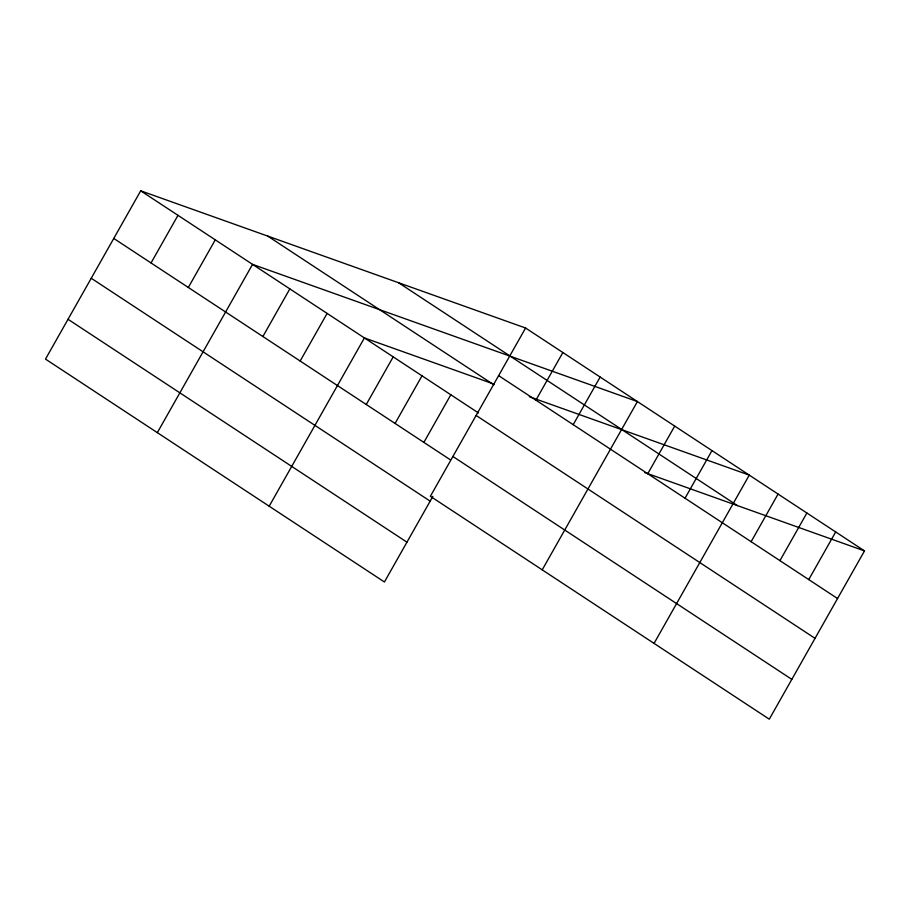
<?xml version="1.0" encoding="UTF-8"?>
<svg xmlns="http://www.w3.org/2000/svg" width="910" height="910" viewBox="0 0 910 910"><rect width="100%" height="100%" fill="white"/><g stroke="black" fill="none" stroke-linecap="round" stroke-linejoin="round"><path stroke-width="1.36" d="M525.582 328.01L430.373 496.291L769.291 719.184L864.5 550.903L525.582 328.01L140.709 190.816L45.5 359.097L384.418 581.99L432.887 496.325M151.037 262.967L177.985 215.34M188.325 287.48L215.272 239.853M157.339 432.648L252.548 264.378L637.421 401.56L542.212 569.842M262.888 336.518L289.835 288.891M300.163 361.042L327.111 313.415M269.189 506.21L364.398 337.928L494.016 384.134M366.252 404.506L393.2 356.868M395.065 423.446L422.012 375.819M423.878 442.397L450.814 394.769M535.91 400.161L562.858 352.534M573.198 424.674L600.145 377.047M647.761 473.712L674.708 426.085M685.037 498.225L711.984 450.598M654.062 643.393L749.271 475.122L529.347 396.726M751.125 541.689L778.073 494.062M779.938 560.64L806.886 513.012M808.751 579.579L835.687 531.952M644.587 472.506L864.5 550.903M398.569 282.737L737.487 505.63M498.635 375.637L837.553 598.53M267.711 236.088L493.709 384.714M140.709 190.816L478.478 412.958M476.112 415.449L815.03 638.342M452.896 456.479L791.814 679.361M113.761 238.443L450.382 459.823M91.239 278.267L430.157 501.148M68.022 319.285L406.941 542.178"/></g></svg>
